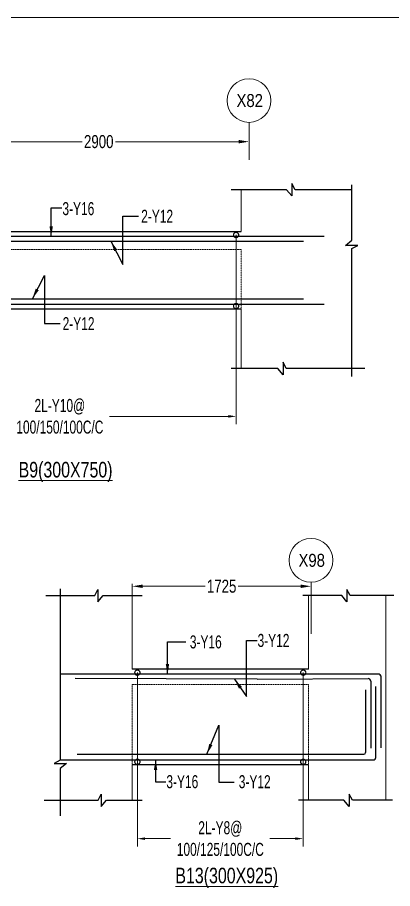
# Model space of a CAD drawing. Header units: millimetres. Extents: x -2697 to 288508, y -1308 to 60928.
# Drawn here: x 27761 to 31381, y 22669 to 31071 of the extents above; entities that cross this region are included whole.
import ezdxf
from ezdxf.enums import TextEntityAlignment as Align

# ---------------------------------------------------------------- set-up
doc = ezdxf.new("R2010")
doc.units = ezdxf.units.MM
doc.header["$LTSCALE"] = 100
for name, pattern in [('ACAD_ISO04W100', [30, 24, -3, 0, -3]), ('CONTINOUS', [0]), ('CONTINU', [0]), ('HIDDEN', [0.375, 0.25, -0.125])]:
    doc.linetypes.add(name, pattern=pattern)
doc.layers.get('Defpoints').update_dxf_attribs({"color": 1, "lineweight": 0})
for name, color, linetype in [('-S-ARROW', 253, 'Continuous'), ('-S-MISC', 8, 'Continuous'), ('-STR-BEAM', 7, 'CONTINU'), ('-STR-REINF', 3, 'Continuous'), ('-STR-TEXT', 6, 'Continuous')]:
    doc.layers.add(name, color=color, linetype=linetype)
for name, color, linetype, lineweight in [('-S-STIRUP', 11, 'Continuous', 9), ('-STR-COLUMN', 5, 'HIDDEN', 13), ('-STR-RF-DIM', 252, 'CONTINOUS', 20), ('A-ANNO-GRID-LINE', 252, 'ACAD_ISO04W100', 20), ('A-ANNO-GRID-TEXT', 13, 'Continuous', 15), ('GRID DIM', 252, 'Continuous', 9), ('SEC TEXT', 9, 'Continuous', 18), ('SLAB LINE', 254, 'HIDDEN', 20)]:
    doc.layers.add(name, color=color, linetype=linetype, lineweight=lineweight)
doc.styles.add('BEAM-LS', font='romans.shx', dxfattribs={"width": 0.8})
doc.styles.add('Dim.s & Anno.(Misc.)', font='ARIALN.TTF')
doc.styles.add('SOBHA', font='swisscl.ttf', dxfattribs={"width": 0.9})
doc.styles.add('sobha.sed', font='swisscl.ttf')
doc.dimstyles.new('S-50', dxfattribs={"dimscale": 50, "dimtxt": 2.5, "dimasz": 2, "dimexe": 0.5, "dimexo": 0.25, "dimgap": 0.25, "dimtad": 0, "dimdec": 0, "dimrnd": 0.0005, "dimzin": 0, "dimdsep": 46, "dimtxsty": 'sobha.sed', "dimblk": 'OBLIQUE', "dimcen": 0.09, "dimclrd": 8, "dimclre": 8, "dimclrt": 6, "dimadec": 0, "dimazin": 0, "dimtfac": 1, "dimtdec": 0, "dimtofl": 0, "dimtmove": 2, "dimatfit": 3, "dimfxl": 0.18, "dimtolj": 1, "dimtzin": 0, "dimlwd": -1, "dimlwe": -1, "dimarcsym": 0})
doc.dimstyles.new('S-DIM50', dxfattribs={"dimscale": 50, "dimtxt": 2.5, "dimasz": 1.5, "dimexe": 1.5, "dimexo": 1, "dimgap": 0.5, "dimtad": 0, "dimdec": 0, "dimzin": 0, "dimdsep": 46, "dimtxsty": 'SOBHA', "dimcen": 0.09, "dimclrd": 256, "dimclre": 256, "dimclrt": 6, "dimadec": 5, "dimazin": 0, "dimtfac": 1, "dimtdec": 0, "dimtofl": 0, "dimtmove": 0, "dimatfit": 3, "dimfxl": 0.18, "dimtolj": 1, "dimtzin": 0, "dimlwd": -1, "dimlwe": -1, "dimarcsym": 0})
doc.dimstyles.new('STIRUP', dxfattribs={"dimscale": 50, "dimtxt": 2.5, "dimasz": 2.2, "dimexe": 0, "dimexo": 0, "dimgap": 0.5, "dimtad": 0, "dimdec": 0, "dimzin": 0, "dimdsep": 46, "dimtxsty": 'BEAM-LS', "dimblk": 'DOTSMALL', "dimcen": 0.09, "dimclrd": 256, "dimclre": 256, "dimclrt": 256, "dimadec": 5, "dimazin": 0, "dimtfac": 1, "dimtdec": 0, "dimtofl": 0, "dimtmove": 0, "dimatfit": 3, "dimldrblk": 'DOTSMALL', "dimfxl": 0, "dimfxlon": 1, "dimtolj": 1, "dimtzin": 0, "dimlwd": -1, "dimlwe": -1, "dimarcsym": 0})

# ---------------------------------------------------------------- blocks, each defined once
blk = doc.blocks.new('_Oblique')
at = {"color": 0, "linetype": 'ByBlock', "lineweight": -2}
blk.add_line((-0.5, -0.5), (0.5, 0.5), dxfattribs=at)
blk = doc.blocks.new('*D350')
at = {"layer": '-STR-RF-DIM', "transparency": 16777216}
for p, q in [((28918.4, 23948.6), (28918.4, 23075.8)), ((30518.6, 23903.3), (30518.6, 23075.8)), ((28993.4, 23150.8), (29239.3, 23150.8)), ((30443.6, 23150.8), (30197.7, 23150.8))]:
    blk.add_line(p, q, dxfattribs=at)
for points in [[(28993.4, 23163.3), (28993.4, 23138.3), (28918.4, 23150.8)], [(30443.6, 23163.3), (30443.6, 23138.3), (30518.6, 23150.8)]]:
    blk.add_solid(points, dxfattribs=at)
at = {"layer": 'Defpoints', "color": 0, "transparency": 16777216}
for p in [(28918.4, 23948.6, -1.5), (30518.6, 23903.3, -178588.1), (30518.6, 23150.8)]:
    blk.add_point(p, dxfattribs=at)
at = {"layer": '-STR-RF-DIM', "color": 6, "transparency": 16777216, "insert": (29718.5, 23150.8), "char_height": 125, "attachment_point": 5, "style": 'SOBHA'}
blk.add_mtext('\\A1;2L-Y8@\\P100/125/100C/C', dxfattribs=at)
blk = doc.blocks.new('_DotSmall')
at = {"color": 0, "linetype": 'ByBlock', "const_width": 0.5}
blk.add_lwpolyline([(-0.0625, 0, 1), (0.0625, 0, 1)], format="xyb", close=True, dxfattribs=at)
blk = doc.blocks.new('*D351')
at = {"layer": '-S-STIRUP', "ltscale": 100, "transparency": 16777216}
blk.add_line((28918.4, 23891.6), (28918.4, 24751.5), dxfattribs=at)
at = {"layer": 'Defpoints', "color": 0, "linetype": 'CONTINU', "ltscale": 100, "transparency": 16777216}
for p in [(28918.4, 24751.5, -1.5), (28918.4, 24751.5), (28918.4, 23891.6, -1.2)]:
    blk.add_point(p, dxfattribs=at)
at = {"layer": '-S-STIRUP', "linetype": 'CONTINU', "ltscale": 100, "transparency": 16777216, "xscale": 100, "yscale": 100, "zscale": 100}
for p, rotation in [((28918.4, 24751.5), 90), ((28918.4, 23891.6), 270)]:
    blk.add_blockref('_DotSmall', p, dxfattribs=dict(at, rotation=rotation))
blk = doc.blocks.new('*D352')
at = {"layer": '-S-STIRUP', "ltscale": 100, "transparency": 16777216}
blk.add_line((30518.6, 23891.6), (30518.6, 24751.5), dxfattribs=at)
at = {"layer": 'Defpoints', "color": 0, "linetype": 'CONTINU', "ltscale": 100, "transparency": 16777216}
for p in [(30518.6, 24751.5, -1.5), (30518.6, 24751.5), (30518.6, 23891.6, -1.2)]:
    blk.add_point(p, dxfattribs=at)
at = {"layer": '-S-STIRUP', "linetype": 'CONTINU', "ltscale": 100, "transparency": 16777216, "xscale": 100, "yscale": 100, "zscale": 100}
for p, rotation in [((30518.6, 24751.5), 90), ((30518.6, 23891.6), 270)]:
    blk.add_blockref('_DotSmall', p, dxfattribs=dict(at, rotation=rotation))
blk = doc.blocks.new('*D359')
at = {"layer": '-STR-RF-DIM', "transparency": 16777216}
for p, q in [((26470.4, 28293.3), (26470.4, 27148.2)), ((29870.5, 28298.7), (29870.5, 27148.2)), ((26545.4, 27223.2), (27691.3, 27223.2)), ((29795.5, 27223.2), (28649.7, 27223.2))]:
    blk.add_line(p, q, dxfattribs=at)
for points in [[(26545.4, 27235.7), (26545.4, 27210.7), (26470.4, 27223.2)], [(29795.5, 27235.7), (29795.5, 27210.7), (29870.5, 27223.2)]]:
    blk.add_solid(points, dxfattribs=at)
at = {"layer": 'Defpoints', "color": 0, "transparency": 16777216}
for p in [(26470.4, 28293.3, 178586.6), (29870.5, 28298.7, 0), (29870.5, 27223.2)]:
    blk.add_point(p, dxfattribs=at)
at = {"layer": '-STR-RF-DIM', "color": 6, "transparency": 16777216, "insert": (28170.5, 27223.2), "char_height": 125, "attachment_point": 5, "style": 'SOBHA'}
blk.add_mtext('\\A1;2L-Y10@\\P100/150/100C/C', dxfattribs=at)
blk = doc.blocks.new('*D361')
at = {"layer": '-S-STIRUP', "ltscale": 100, "transparency": 16777216}
blk.add_line((29870.5, 28287), (29870.5, 28972.4), dxfattribs=at)
at = {"layer": 'Defpoints', "color": 0, "linetype": 'CONTINU', "ltscale": 100, "transparency": 16777216}
for p in [(29870.5, 28972.4, 0), (29870.5, 28972.4), (29870.5, 28287)]:
    blk.add_point(p, dxfattribs=at)
at = {"layer": '-S-STIRUP', "linetype": 'CONTINU', "ltscale": 100, "transparency": 16777216, "xscale": 100, "yscale": 100, "zscale": 100}
for p, rotation in [((29870.5, 28972.4), 90), ((29870.5, 28287), 270)]:
    blk.add_blockref('_DotSmall', p, dxfattribs=dict(at, rotation=rotation))
blk = doc.blocks.new('A-SYMB_Grid')
blk.add_circle((0, 0), 4.21)
at = {"style": 'Dim.s & Anno.(Misc.)'}
blk.add_attdef('GRID', text='', height=3, dxfattribs=at).set_placement((0, 0), align=Align.MIDDLE_CENTER)
blk = doc.blocks.new('*D212')
at = {"layer": 'Defpoints', "color": 0, "transparency": 16777216}
for p in [(30593.5, 25584.7), (28868.6, 25351.7, 0), (30593.5, 25351.7, 0)]:
    blk.add_point(p, dxfattribs=at)
at = {"layer": 'GRID DIM', "transparency": 16777216}
for p, q in [((28868.6, 25364.2), (28868.6, 25609.7)), ((28968.6, 25584.7), (29571.8, 25584.7)), ((30493.5, 25584.7), (29890.3, 25584.7)), ((30593.5, 25364.2), (30593.5, 25609.7))]:
    blk.add_line(p, q, dxfattribs=at)
for points in [[(28968.6, 25601.3), (28968.6, 25568), (28868.6, 25584.7)], [(30493.5, 25601.3), (30493.5, 25568), (30593.5, 25584.7)]]:
    blk.add_solid(points, dxfattribs=at)
at = {"layer": 'GRID DIM', "color": 13, "transparency": 16777216, "insert": (29731.1, 25584.7), "char_height": 125, "attachment_point": 5, "style": 'sobha.sed'}
blk.add_mtext('\\A1;1725', dxfattribs=at)
blk = doc.blocks.new('*D229')
at = {"layer": 'Defpoints', "color": 0, "transparency": 16777216}
for p in [(29995.6, 29872.3), (29995.6, 29805.3, 0), (27095.6, 29564.3)]:
    blk.add_point(p, dxfattribs=at)
at = {"layer": 'GRID DIM', "transparency": 16777216}
for p, q in [((27095.6, 29576.8), (27095.6, 29897.3)), ((27195.6, 29872.3), (28384.8, 29872.3)), ((29895.6, 29872.3), (28706.4, 29872.3)), ((29995.6, 29817.8), (29995.6, 29897.3))]:
    blk.add_line(p, q, dxfattribs=at)
for points in [[(27195.6, 29889), (27195.6, 29855.7), (27095.6, 29872.3)], [(29895.6, 29889), (29895.6, 29855.7), (29995.6, 29872.3)]]:
    blk.add_solid(points, dxfattribs=at)
at = {"layer": 'GRID DIM', "color": 13, "transparency": 16777216, "insert": (28545.6, 29872.3), "char_height": 125, "attachment_point": 5, "style": 'sobha.sed'}
blk.add_mtext('\\A1;2900', dxfattribs=at)

msp = doc.modelspace()

# ---------------------------------------------------------------- linework, layer by layer
at = {"layer": '-S-MISC', "linetype": 'ByBlock', "ltscale": 1000}
for points, elevation in [([(30986.84, 29409.07), (30439.09, 29409.07), (30408.22, 29468.73), (30408.22, 29348.57), (30358.37, 29409.07), (29824.69, 29409.07)], 0), ([(30986.84, 27606.13), (30986.84, 28840.7), (31046.5, 28871.57), (30926.33, 28871.57), (30986.84, 28921.42), (30986.84, 29455.1)], 0), ([(31112.15, 27685.84), (30354.3, 27685.84), (30323.43, 27745.5), (30323.43, 27625.33), (30273.58, 27685.84), (29824.69, 27685.84)], 0), ([(28034.19, 25494.93), (28506.91, 25494.93), (28537.78, 25554.59), (28537.78, 25434.43), (28587.63, 25494.93), (28964.41, 25494.93)], 0), ([(28173.96, 25559.6), (28173.96, 23907.95), (28114.3, 23877.08), (28234.46, 23877.08), (28173.96, 23827.23), (28173.96, 23369.3)], 1.48), ([(31391.16, 25494.93), (30971.27, 25494.93), (30940.4, 25554.59), (30940.4, 25434.43), (30890.55, 25494.93), (30513.68, 25494.93)], 178588.07), ([(28020.44, 23520.43), (28539.75, 23520.43), (28570.62, 23580.09), (28570.62, 23459.93), (28620.47, 23520.43), (28964.41, 23520.43)], 0.24), ([(31379.15, 23520.43), (30992.45, 23520.43), (30961.58, 23580.09), (30961.58, 23459.93), (30911.73, 23520.43), (30472.72, 23520.43)], 178588.31)]:
    msp.add_lwpolyline(points, dxfattribs=dict(at, elevation=elevation))
at = {"layer": '-STR-BEAM'}
for p, q in [((26320.53, 29006.37, 0), (29920.53, 29006.37, 0)), ((29920.53, 28256.74, 0), (26420.53, 28256.74, 0)), ((30568.56, 24785.84, 0), (28868.56, 24785.84, 0)), ((30568.56, 23861.34, 0.24), (28868.56, 23861.34, 0.24))]:
    msp.add_line(p, q, dxfattribs=at)
at = {"layer": '-STR-COLUMN', "linetype": 'Continuous', "ltscale": 10}
for p, q in [((29920.53, 29409.07, 0), (29920.53, 29006.37, 0)), ((29920.53, 28256.74, 0), (29920.53, 27685.84, 0)), ((28868.56, 25494.93, 0), (28868.56, 24785.84, 0)), ((30568.56, 25494.93, 0), (30568.56, 24785.84, 0)), ((31316.58, 25494.93, 178588.07), (31316.58, 23520.43, 178588.31)), ((28868.56, 23861.34, 0.24), (28868.56, 23520.43, 0.24)), ((30568.56, 23861.34, 0.24), (30568.56, 23520.43, 0.24))]:
    msp.add_line(p, q, dxfattribs=at)
at = {"layer": '-STR-REINF', "ltscale": 10}
for p, q in [((30720.96, 28956.74, 0), (26185.53, 28956.74, 0)), ((26285.53, 28913.33, 0), (30520.96, 28913.33, 0)), ((26350.76, 28356.74, 0), (30520.96, 28356.74, 0)), ((26235.53, 28306.74, 0), (30720.96, 28306.74, 0)), ((31251.58, 24735.84, 178588.07), (28173.96, 24735.84, 1.48)), ((31266.58, 24720.84, 178588.07), (31266.58, 24027.31, 178587.76)), ((30073.18, 24688.8, -10.53), (28317.15, 24694.34, 0)), ((30073.24, 24688.8, 0), (31144.43, 24694.72, 178588.07)), ((31169.43, 24669.72, 178588.07), (31169.43, 24024.75, 178587.76)), ((31216.58, 24619.07, 178588.23), (31216.58, 23926.34, 178588.31)), ((31119.43, 24587.18, 178588.03), (31119.43, 23980.64, 178587.73)), ((28337.57, 23965.84, 0.24), (31104.43, 23965.84, 0.24)), ((28173.96, 23911.34, 1.48), (31201.58, 23911.34, 178588.31))]:
    msp.add_line(p, q, dxfattribs=at)
for centre, radius, start, end in [((31251.58, 24720.84, 178588.07), 15, 0, 90), ((31144.43, 24669.72, 178588.07), 25, 0, 90.269871), ((31104.43, 23980.84, 0.24), 15, 270, 0), ((31201.58, 23926.34, 178588.31), 15, 270, 0)]:
    msp.add_arc(centre, radius, start, end, dxfattribs=at)
at = {"layer": 'A-ANNO-GRID-LINE', "ltscale": 40}
for p, q in [((29995.56, 30058.36, 0), (29995.56, 29695.69, 0)), ((30593.54, 25624.3, 0), (30593.54, 25125.47, 0))]:
    msp.add_line(p, q, dxfattribs=at)
at = {"layer": 'Defpoints', "color": 8}
msp.add_lwpolyline([(-2696.85, 31070.56), (32364.23, 31070.56), (32364.23, 3901.12), (-2696.85, 3901.12)], close=True, dxfattribs=at)
at = {"layer": 'Defpoints', "color": 1}
msp.add_lwpolyline([(-2696.85, 31070.56), (32364.23, 31070.56), (32364.23, 3901.12), (-2696.85, 3901.12)], close=True, dxfattribs=at)
at = {"layer": 'SLAB LINE', "color": 9, "linetype": 'HIDDEN', "ltscale": 0.1}
for p, q in [((29920.53, 29006.37, 0), (29920.53, 29006.37, 0)), ((29920.53, 28831.74, 0), (26420.53, 28831.74, 0)), ((29920.53, 28831.74, 0), (29920.53, 28256.74, 0)), ((28868.56, 24785.84, 0), (28868.56, 24785.84, 0)), ((30568.56, 24785.84, 0), (30568.56, 24785.84, 0)), ((30568.56, 24635.84, 0), (28868.56, 24635.84, 0)), ((28868.56, 24635.84, 0), (28868.56, 23861.34, 0.24)), ((30568.56, 24635.84, 0), (30568.56, 23861.34, 0.24))]:
    msp.add_line(p, q, dxfattribs=at)

# ---------------------------------------------------------------- block references
at = {"layer": 'A-ANNO-GRID-TEXT'}
ref = msp.add_blockref('A-SYMB_Grid', (29995.56, 30268.99, 0), dxfattribs=dict(at, xscale=-50, yscale=50, zscale=50))
ref.add_attrib('GRID', 'X82', dxfattribs={"layer": '0', "height": 125, "style": 'Dim.s & Anno.(Misc.)'}).set_placement((30002.21, 30268.99, 0), align=Align.MIDDLE_CENTER)
ref = msp.add_blockref('A-SYMB_Grid', (30593.54, 25834.93, 0), dxfattribs=dict(at, xscale=-50, yscale=50, zscale=50))
ref.add_attrib('GRID', 'X98', dxfattribs={"layer": '0', "height": 125, "style": 'Dim.s & Anno.(Misc.)'}).set_placement((30600.2, 25834.93, 0), align=Align.MIDDLE_CENTER)

# ---------------------------------------------------------------- texts
at = {"layer": '-STR-TEXT', "color": 6, "char_height": 125, "style": 'SOBHA'}
for s, insert, attachment_point in [('\\A1;3-Y16', (28195.32, 29288.97, 0), 1), ('\\A1;2-Y12', (29262.76, 29215.32, 0), 3), ('\\A1;2-Y12', (28505.01, 28054.75, 0), 9), ('\\A1;3-Y12', (30077.73, 24998.1, 178586.59), 7), ('\\A1;3-Y16', (29732.13, 25110.74, 277833.87), 3), ('\\A1;3-Y16', (29198.04, 23636.06, 178588.31), 7), ('\\A1;3-Y12', (29896.47, 23635.64, 0.24), 7)]:
    msp.add_mtext(s, dxfattribs=dict(at, insert=insert, attachment_point=attachment_point))
at = {"layer": 'SEC TEXT', "color": 1, "linetype": 'ByBlock', "style": 'sobha.sed'}
for s, rotation, p in [('%%UB9(300X750)', 0.010721, (27772.58, 26634.05, 0)), ('%%UB13(300X925)', 359.989279, (29284.79, 22720.33, 178589.56))]:
    msp.add_text(s, height=150, rotation=rotation, dxfattribs=at).set_placement(p)

# ---------------------------------------------------------------- dimensions: what is measured, and where the dimension line sits
at = {"layer": '-S-STIRUP', "linetype": 'CONTINU', "ltscale": 100}
for base, p1, p2, picture, middle in [((29870.53, 28972.35, 0), (29870.53, 28287.03, 0), (29870.53, 28972.35, 0), '*D361', (29870.53, 28629.69, 0)), ((28918.41, 24751.51, 178588.07), (28918.41, 23891.62, 178586.83), (28918.41, 24751.51, 178586.59), '*D351', (28918.41, 24321.56, 178588.07)), ((30518.56, 24751.51, 1.48), (30518.56, 23891.62, 0.24), (30518.56, 24751.51, 0), '*D352', (30518.56, 24321.56, 1.48))]:
    dim = msp.add_linear_dim(base=base, p1=p1, p2=p2, angle=90, text=' ', dimstyle='STIRUP', override={"dimasz": 2}, dxfattribs=at)
    dim.commit()
    dim.dimension.update_dxf_attribs({"geometry": picture, "text_midpoint": middle})
at = {"layer": '-STR-RF-DIM'}
for base, p1, p2, text, picture, middle in [((29870.53, 27223.16, 0), (26470.38, 28293.28, 178586.59), (29870.53, 28298.74, 0), '2L-Y10@\\P100/150/100C/C', '*D359', (28170.46, 27223.16, 0)), ((30518.56, 23150.79, 178588.31), (28918.41, 23948.56, 178586.83), (30518.56, 23903.34, 0.24), '2L-Y8@\\P100/125/100C/C', '*D350', (29718.49, 23150.79, 178588.31))]:
    dim = msp.add_linear_dim(base=base, p1=p1, p2=p2, text=text, dimstyle='S-DIM50', override={"dimscale": 1, "dimtxt": 125, "dimasz": 75, "dimexe": 75, "dimexo": 0, "dimgap": 25, "dimsah": 1, "dimcen": 4.5, "dimfxl": 75}, dxfattribs=at)
    dim.commit()
    dim.dimension.update_dxf_attribs({"geometry": picture, "text_midpoint": middle})
at = {"layer": 'GRID DIM'}
for base, p1, p2, picture, middle in [((29995.56, 29872.34, 0), (27095.56, 29564.28, 0), (29995.56, 29805.29, 0), '*D229', (28545.56, 29872.34, 0)), ((30593.54, 25584.68, 0), (28868.56, 25351.66, 0), (30593.54, 25351.66, 0), '*D212', (29731.05, 25584.68, 0))]:
    dim = msp.add_linear_dim(base=base, p1=p1, p2=p2, dimstyle='S-50', override={"dimsah": 1, "dimclrd": 256, "dimclre": 256, "dimclrt": 13, "dimtmove": 1}, dxfattribs=at)
    dim.commit()
    dim.dimension.update_dxf_attribs({"geometry": picture, "text_midpoint": middle})

# ---------------------------------------------------------------- leaders
at = {"layer": '-S-ARROW', "annotation_type": 0, "has_hookline": 1, "hookline_direction": 1}
for points, text_width in [([(28086.99, 28956.37, 0), (28086.99, 29235.83, 0), (28190.32, 29235.83, 0)], 318.41), ([(29855.33, 24688.56, 357176.15), (29970.81, 24522.12, 357176.15), (29970.81, 25060.6, 357176.15), (30072.73, 25060.6, 357176.15)], 317.96), ([(29094, 23911.34, 178589.56), (29094, 23698.56, 178589.56), (29193.04, 23698.56, 178589.56)], 318.41)]:
    msp.add_leader(points, dimstyle='S-50', override={"dimasz": 2, "dimgap": 0.1, "dimtad": 0}, dxfattribs=dict(at, text_width=text_width))
at = {"layer": '-S-ARROW'}
for points in [[(28663.54, 28912.01, 0), (28779.02, 28688.63, 0), (28779.02, 29152.5, 0), (28930.43, 29152.5, 0)], [(27905.79, 28358.06, 0), (28021.27, 28581.43, 0), (28021.27, 28117.57, 0), (28172.68, 28117.57, 0)], [(29588.86, 23965.84, 178589.56), (29704.34, 24243.66, 178589.56), (29704.34, 23695.18, 178589.56), (29850.6, 23695.18, 178589.56)]]:
    msp.add_leader(points, dimstyle='S-50', override={"dimasz": 2, "dimgap": 0.1, "dimtad": 0}, dxfattribs=at)
at = {"layer": '-S-ARROW', "annotation_type": 0, "has_hookline": 1, "hookline_direction": 1, "text_width": 318.41, "horizontal_direction": (-1, 0, 0)}
msp.add_leader([(29208.93, 24735.84, 277833.87), (29208.93, 25048.24, 277833.87), (29385.93, 25048.24, 277833.87)], dimstyle='S-50', override={"dimasz": 2, "dimgap": 0.1, "dimtad": 0}, dxfattribs=at)

doc.saveas('drawing.dxf')
